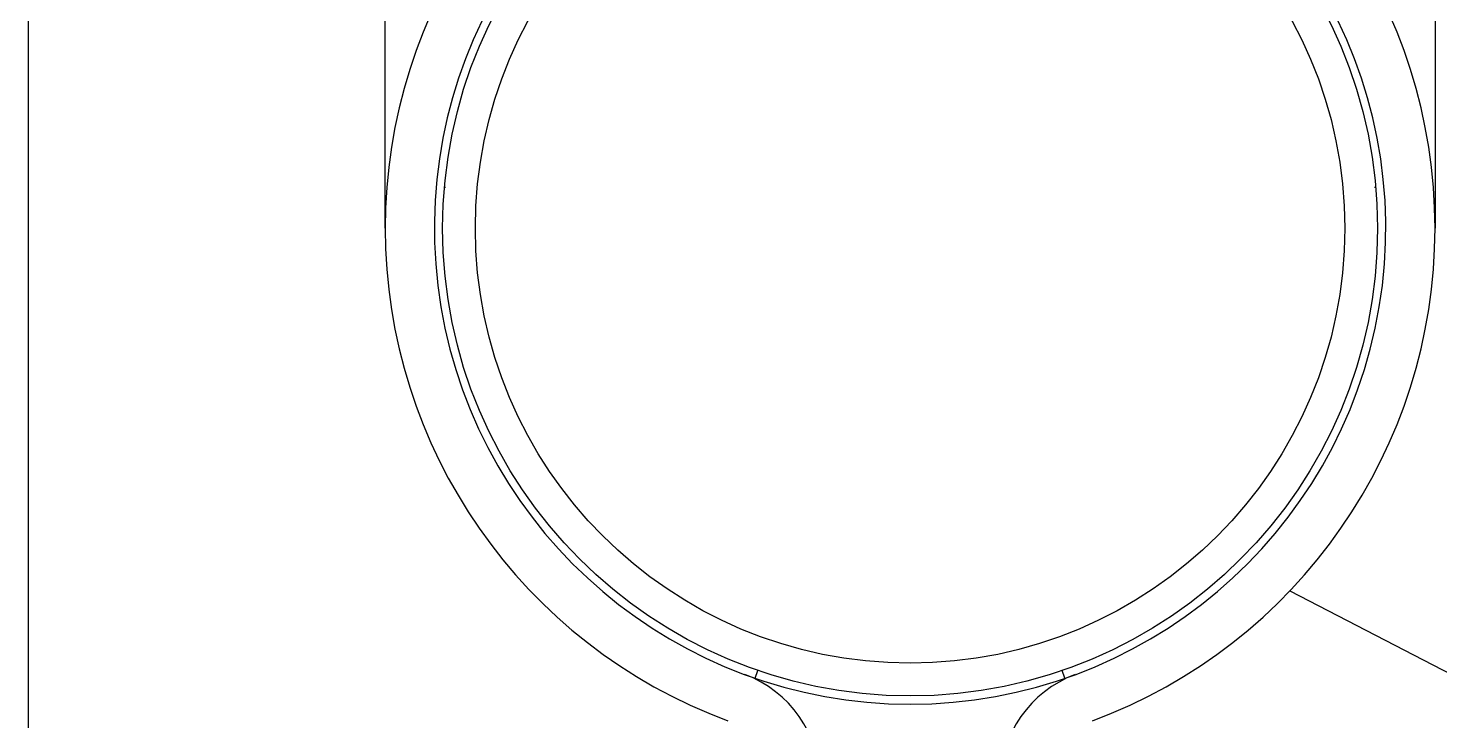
# Model space of a CAD drawing. Extents: x 69728788 to 150676229, y 20333219 to 43663798.
# Drawn here: x 75255545 to 75256985, y 20695533 to 20696239 of the extents above; entities that cross this region are included whole.
import ezdxf

# ---------------------------------------------------------------- set-up
doc = ezdxf.new("R2010")
doc.units = 0
doc.header["$LTSCALE"] = 1000
doc.header["$MEASUREMENT"] = 0
doc.layers.get('0').update_dxf_attribs({"linetype": 'CONTINUOUS'})
doc.dimstyles.get("Standard").update_dxf_attribs({"dimtxt": 0.18, "dimasz": 0.18, "dimexe": 0.18, "dimexo": 0.0625, "dimgap": 0.09, "dimtad": 0, "dimtih": 1, "dimtoh": 1, "dimdec": 4, "dimzin": 0, "dimdsep": 46, "dimtxsty": 'Standard', "dimcen": 0.09, "dimadec": 0, "dimazin": 0, "dimtfac": 1, "dimtdec": 4, "dimtofl": 0, "dimtmove": 0, "dimatfit": 3, "dimfxl": 1, "dimtolj": 1, "dimtzin": 0, "dimarcsym": 0})

# ---------------------------------------------------------------- blocks, each defined once
blk = doc.blocks.new('gfhhrryyfd')
at = {"linetype": 'Continuous'}
for p, q in [((3686964.1, -1754143.6), (3686964.1, -1753374.1)), ((3688034.7, -1753374.1), (3688034.7, -1754143.6)), ((3687025, -1754101.8), (3687025.7, -1754101.8)), ((3687973.1, -1754101.8), (3687973.8, -1754101.8)), ((3687341.5, -1754602.2), (3687344.2, -1754594.3)), ((3687657.3, -1754602.2), (3687654.6, -1754594.3))]:
    blk.add_line(p, q, dxfattribs=at)
for radius in [476.7, 443.3]:
    blk.add_circle((3687499.4, -1754143.6), radius, dxfattribs=at)
for centre, radius, start, end in [((3687499.4, -1754143.6), 535.3, 110.3175, 249.6825), ((3687499.4, -1754143.6), 535.3, 290.3175, 69.6825), ((3687499.4, -1754143.6), 485.1, 109, 71), ((3687290.3, -1754708.3), 117.1, 0, 69.6825), ((3687708.5, -1754708.3), 117.1, 110.3175, 180)]:
    blk.add_arc(centre, radius, start, end, dxfattribs=at)
for points in [[(3688034.7, -1753834.3), (3688604.5, -1754134.3)], [(3687886.7, -1754513.1), (3688419.5, -1754789)]]:
    blk.add_leader(points, dimstyle='Standard', override={"dimgap": 20, "dimtad": 0})

msp = doc.modelspace()

# ---------------------------------------------------------------- linework, layer by layer
at = {"color": 0}
msp.add_line((75255545.5, 20721147.7), (75255545.5, 20686351.1), dxfattribs=at)

# ---------------------------------------------------------------- block references
at = {"lineweight": -3, "xscale": 0.9999959468841553, "yscale": 0.9999959506094456, "zscale": 0.9999959495959999}
msp.add_blockref('gfhhrryyfd', (71568960.3, 22450171.1), dxfattribs=at)

doc.saveas('drawing.dxf')
